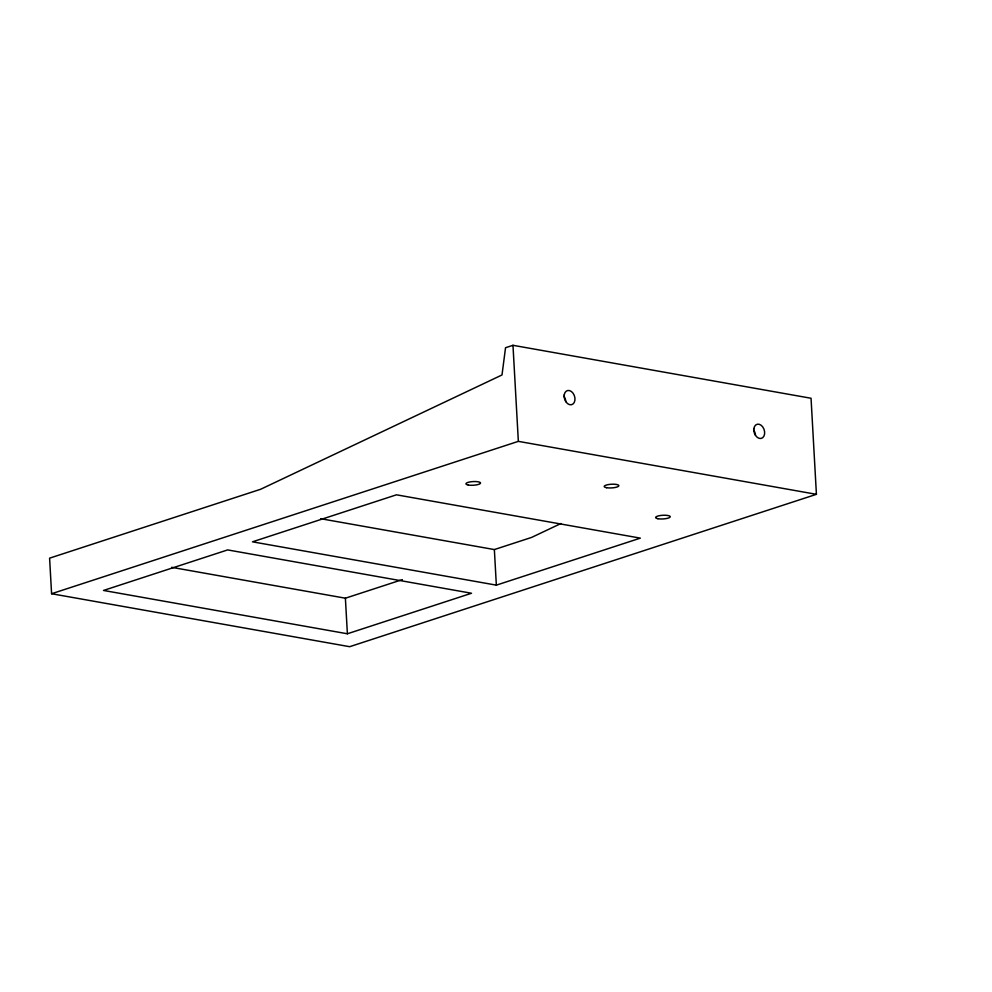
<?xml version="1.0" encoding="UTF-8"?>
<svg xmlns="http://www.w3.org/2000/svg" width="992" height="992" viewBox="0 0 992 992"><rect width="100%" height="100%" fill="white"/><g stroke="black" fill="none" stroke-linecap="round" stroke-linejoin="round"><path stroke-width="1.49" d="M560.902 523.54L531.6 537.416L494.363 549.568L320.602 518.692M512.976 345.303L505.536 347.733L502.002 374.964L260.636 489.267L49.6 558.161L51.584 593.737L349.655 646.697L816.416 494.326L811.047 398.263L512.976 345.303L518.345 441.353L51.584 593.737M171.641 567.325L345.39 598.201L402.355 579.613M347.386 633.776L471.522 593.253L227.652 549.915L103.515 590.451L347.386 633.776L345.39 598.201M496.347 585.144L640.348 538.135L396.478 494.81L252.476 541.818L496.347 585.144L494.363 549.568M518.345 441.353L816.416 494.326M563.927 396.267A7.366 5.183 71.9 0 1 565.787 401.586M753.598 429.97A7.366 5.183 71.9 0 1 755.47 435.29M564.225 394.853A7.366 5.183 71.9 0 0 571.342 404.748A7.366 5.183 71.9 0 0 573.116 393.278A7.366 5.183 71.9 0 0 564.225 394.853M753.895 428.556A7.366 5.183 71.9 0 0 761.025 438.452A7.366 5.183 71.9 0 0 762.786 426.982A7.366 5.183 71.9 0 0 753.895 428.556M657.944 518.729A7.366 1.848 -3.2 0 0 670.084 517.142A7.366 1.848 -3.2 0 0 660.697 515.468A7.366 1.848 -3.2 0 0 657.944 518.729M468.261 485.026A7.366 1.848 -3.2 0 0 480.413 483.426A7.366 1.848 -3.2 0 0 471.026 481.765A7.366 1.848 -3.2 0 0 468.261 485.026M606.558 487.704A7.366 1.848 -3.2 0 0 618.698 486.105A7.366 1.848 -3.2 0 0 609.311 484.431A7.366 1.848 -3.2 0 0 606.558 487.704"/></g></svg>
